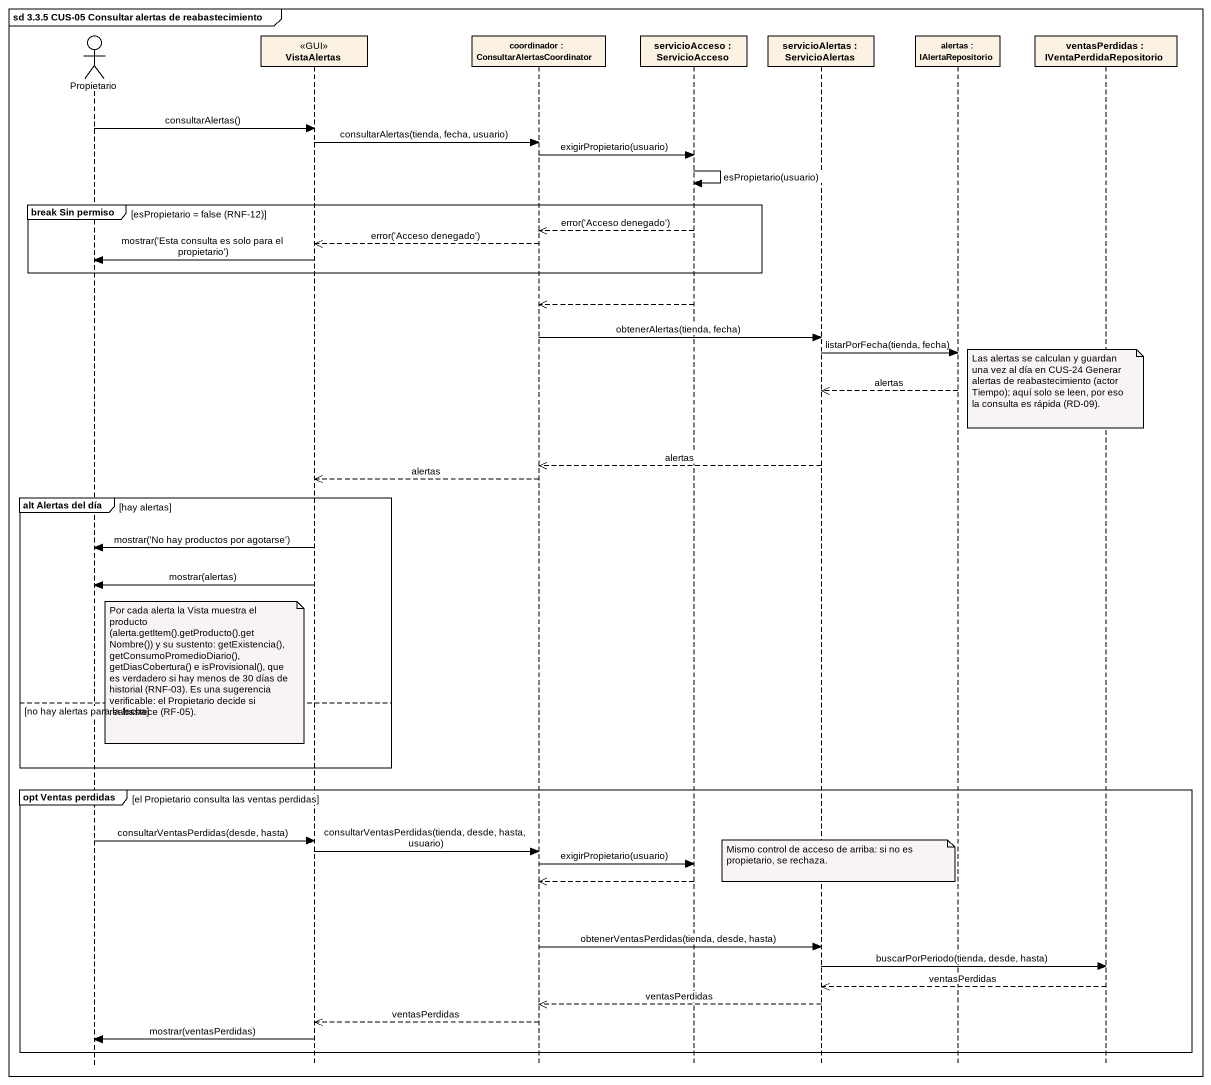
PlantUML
@startuml
mainframe sd 3.3.5 CUS-05 Consultar alertas de reabastecimiento
hide footbox
actor Propietario
participant VistaAlertas <<GUI>>
participant "coordinador : ConsultarAlertasCoordinator" as coordinador
participant "servicioAcceso : ServicioAcceso" as servicioAcceso
participant "servicioAlertas : ServicioAlertas" as servicioAlertas
participant "alertas : IAlertaRepositorio" as alertas
participant "ventasPerdidas : IVentaPerdidaRepositorio" as ventasPerdidas

Propietario -> VistaAlertas : consultarAlertas()
VistaAlertas -> coordinador : consultarAlertas(tienda, fecha, usuario)
coordinador -> servicioAcceso : exigirPropietario(usuario)
servicioAcceso -> servicioAcceso : esPropietario(usuario)
group break Sin permiso [esPropietario = false (RNF-12)]
  servicioAcceso -->> coordinador : error('Acceso denegado')
  coordinador -->> VistaAlertas : error('Acceso denegado')
  VistaAlertas -> Propietario : mostrar('Esta consulta es solo para el propietario')
end
servicioAcceso -->> coordinador
coordinador -> servicioAlertas : obtenerAlertas(tienda, fecha)
servicioAlertas -> alertas : listarPorFecha(tienda, fecha)
note over ventasPerdidas : Las alertas se calculan y guardan una vez al día en CUS-24 Generar alertas de reabastecimiento (actor Tiempo); aquí solo se leen, por eso la consulta es rápida (RD-09).
alertas -->> servicioAlertas : alertas
servicioAlertas -->> coordinador : alertas
coordinador -->> VistaAlertas : alertas
group alt Alertas del día [hay alertas]
  VistaAlertas -> Propietario : mostrar('No hay productos por agotarse')
  VistaAlertas -> Propietario : mostrar(alertas)
  note right of Propietario : Por cada alerta la Vista muestra el producto (alerta.getItem().getProducto().getNombre()) y su sustento: getExistencia(), getConsumoPromedioDiario(), getDiasCobertura() e isProvisional(), que es verdadero si hay menos de 30 días de historial (RNF-03). Es una sugerencia verificable: el Propietario decide si reabastece (RF-05).
else no hay alertas para la fecha
end
group opt Ventas perdidas [el Propietario consulta las ventas perdidas]
  Propietario -> VistaAlertas : consultarVentasPerdidas(desde, hasta)
  VistaAlertas -> coordinador : consultarVentasPerdidas(tienda, desde, hasta, usuario)
  note over servicioAlertas : Mismo control de acceso de arriba: si no es propietario, se rechaza.
  coordinador -> servicioAcceso : exigirPropietario(usuario)
  servicioAcceso -->> coordinador
  coordinador -> servicioAlertas : obtenerVentasPerdidas(tienda, desde, hasta)
  servicioAlertas -> ventasPerdidas : buscarPorPeriodo(tienda, desde, hasta)
  ventasPerdidas -->> servicioAlertas : ventasPerdidas
  servicioAlertas -->> coordinador : ventasPerdidas
  coordinador -->> VistaAlertas : ventasPerdidas
  VistaAlertas -> Propietario : mostrar(ventasPerdidas)
end
@enduml
